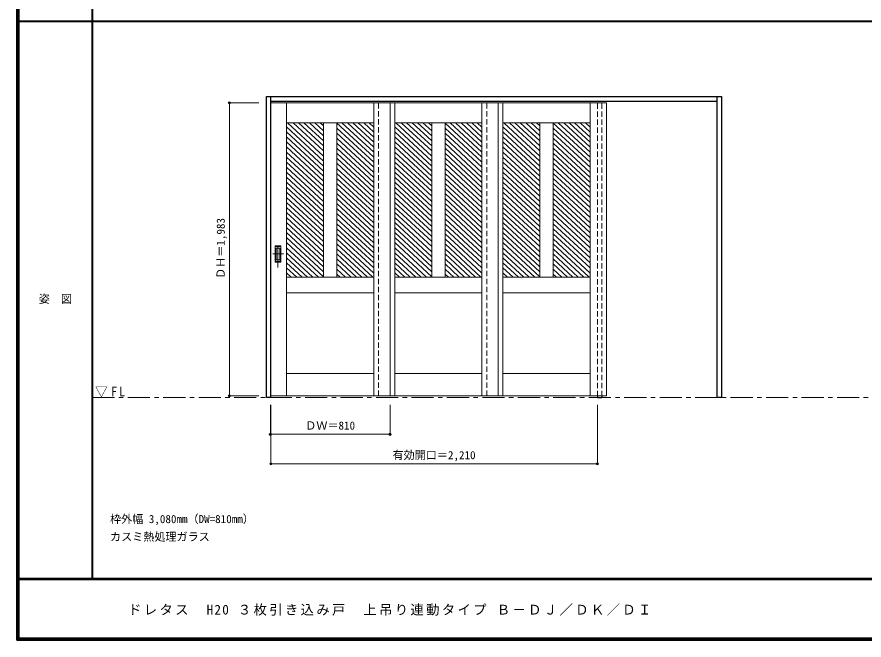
# Model space of a CAD drawing. Units: millimetres, scale not verified. Extents: x -6000 to 5700, y -4307 to 4260.
# Drawn here: x -6000 to -267, y -4205 to 12 of the extents above; entities that cross this region are included whole.
import ezdxf
from ezdxf.enums import TextEntityAlignment as Align

# ---------------------------------------------------------------- set-up
doc = ezdxf.new("R2010")
doc.units = ezdxf.units.MM
doc.header["$LTSCALE"] = 30
doc.header["$PDMODE"] = 32
doc.header["$PDSIZE"] = 15
doc.linetypes.add('CHAIN1', pattern=[8, 5, -1, 1, -1])
doc.linetypes.add('DASHED1', pattern=[1.8, 1.2, -0.6])
for name, color, linetype, lineweight in [('0-1_通り芯', 7, 'CHAIN1', 18), ('0-2_扉', 7, 'Continuous', 18), ('0-4_枠', 3, 'Continuous', 25), ('0-6_引手', 7, 'Continuous', 18), ('0-B_寸法', 7, 'Continuous', 9), ('0-C_ハッチ', 4, 'Continuous', 9), ('F-1_枠', 6, 'Continuous', 40)]:
    doc.layers.add(name, color=color, linetype=linetype, lineweight=lineweight)
doc.layers.add('0-A_文字', color=7, linetype='Continuous')
doc.layers.add('F-A_文字', color=7, linetype='Continuous')
doc.styles.add('ＭＳ ゴシック', font='')
doc.styles.get('ＭＳ ゴシック').set_extended_font_data('MS Gothic')

msp = doc.modelspace()

# ---------------------------------------------------------------- linework, layer by layer
at = {"layer": '0-1_通り芯'}
msp.add_line((-5490, -2562.5), (100, -2562.5), dxfattribs=at)
at = {"layer": '0-2_扉', "color": 4, "linetype": 'DASHED1', "lineweight": 9}
for p, q in [((-4285, -2552), (-4285, -569)), ((-4285, -569), (-4282, -569)), ((-3553, -2552), (-3553, -569)), ((-2821, -2552), (-2821, -569)), ((-2089, -569), (-2086, -569)), ((-4285, -2552), (-4282, -2552))]:
    msp.add_line(p, q, dxfattribs=at)
at = {"layer": '0-2_扉'}
for p, q in [((-3475, -569), (-4282, -569)), ((-4175, -569), (-4175, -2552)), ((-3585, -569), (-3585, -2552)), ((-2743, -569), (-3550, -569)), ((-3475, -569), (-3475, -2552)), ((-3443, -569), (-3443, -2552)), ((-2853, -569), (-2853, -2552)), ((-2011, -569), (-2818, -569)), ((-2743, -569), (-2743, -2552)), ((-2711, -569), (-2711, -2552)), ((-2121, -569), (-2121, -2552)), ((-2011, -569), (-2011, -2552)), ((-3585, -704), (-4175, -704)), ((-3925, -704), (-3925, -1749)), ((-3835, -704), (-3835, -1749)), ((-2853, -704), (-3443, -704)), ((-3193, -704), (-3193, -1749)), ((-3103, -704), (-3103, -1749)), ((-2121, -704), (-2711, -704)), ((-2461, -704), (-2461, -1749)), ((-2371, -704), (-2371, -1749)), ((-4175, -1749), (-3585, -1749)), ((-3443, -1749), (-2853, -1749)), ((-2711, -1749), (-2121, -1749)), ((-3585, -1854), (-4175, -1854)), ((-2853, -1854), (-3443, -1854)), ((-2121, -1854), (-2711, -1854)), ((-3585, -2402), (-4175, -2402)), ((-2853, -2402), (-3443, -2402)), ((-2121, -2402), (-2711, -2402)), ((-3475, -2552), (-4282, -2552)), ((-2743, -2552), (-3550, -2552)), ((-2011, -2552), (-2818, -2552))]:
    msp.add_line(p, q, dxfattribs=at)
at = {"layer": '0-4_枠'}
for p, q in [((-4282, -2562.5), (-4282, -527.5)), ((-4282, -557.5), (-1262, -557.5)), ((-1262, -2562.5), (-1262, -527.5)), ((-2072, -2552), (-2072, -2562.5)), ((-2072, -2562.5), (-2042, -2562.5)), ((-2042, -2552), (-2042, -2562.5)), ((-1232, -2562.5), (-1262, -2562.5))]:
    msp.add_line(p, q, dxfattribs=at)
at = {"layer": '0-4_枠', "color": 4, "linetype": 'DASHED1', "lineweight": 9}
for p, q in [((-3553, -2552), (-3553, -569)), ((-2821, -2552), (-2821, -569)), ((-2072, -2554.5), (-2072, -557.5)), ((-2042, -2554.5), (-2042, -557.5))]:
    msp.add_line(p, q, dxfattribs=at)
at = {"layer": '0-4_枠'}
for points in [[(-4282, -2562.5), (-4312, -2562.5), (-4312, -527.5)], [(-4312, -527.5), (-1232, -527.5), (-1232, -2562.5)]]:
    msp.add_lwpolyline(points, dxfattribs=at)
at = {"layer": '0-6_引手'}
for p, q in [((-4253, -1537.1), (-4215, -1537.1)), ((-4253, -1647.1), (-4253, -1537.1)), ((-4215, -1647.1), (-4215, -1537.1)), ((-4246.5, -1553.1), (-4221.5, -1553.1)), ((-4246.5, -1631.1), (-4246.5, -1553.1)), ((-4221.5, -1631.1), (-4221.5, -1553.1)), ((-4253, -1647.1), (-4215, -1647.1)), ((-4246.5, -1631.1), (-4221.5, -1631.1))]:
    msp.add_line(p, q, dxfattribs=at)
at = {"layer": '0-6_引手', "linetype": 'CHAIN1'}
for p, q in [((-4234, -1684.33), (-4234, -1513.48)), ((-4195.93, -1592.1), (-4268.44, -1592.1))]:
    msp.add_line(p, q, dxfattribs=at)
at = {"layer": '0-6_引手', "linetype": 'DASHED1'}
for p, q in [((-4218, -1643.1), (-4218, -1541.1)), ((-4250, -1643.1), (-4218, -1643.1))]:
    msp.add_line(p, q, dxfattribs=at)
msp.add_lwpolyline([(-4250, -1643.1), (-4250, -1541.1), (-4218, -1541.1)], dxfattribs=at)
at = {"layer": '0-B_寸法', "color": 4}
for p, q in [((-4562, -569), (-4562, -2552)), ((-4562, -569), (-4362, -569)), ((-4562, -2552), (-4362, -2552)), ((-4285, -2812.5), (-4285, -2612.5)), ((-4282, -3012.5), (-4282, -2612.5)), ((-3475, -2812.5), (-3475, -2612.5)), ((-2072, -3012.5), (-2072, -2612.5)), ((-4285, -2812.5), (-3475, -2812.5)), ((-4282, -3012.5), (-2072, -3012.5))]:
    msp.add_line(p, q, dxfattribs=at)
at = {"layer": '0-B_寸法'}
for p in [(-4562, -569), (-4562, -2552), (-4285, -2812.5), (-3475, -2812.5), (-4282, -3012.5), (-2072, -3012.5)]:
    msp.add_point(p, dxfattribs=at)
at = {"layer": '0-C_ハッチ'}
for p, q in [((-4175, -731.87), (-3925, -963.35)), ((-4168.3, -704), (-3925, -929.28)), ((-4131.5, -704), (-3925, -895.21)), ((-4094.71, -704), (-3925, -861.13)), ((-4057.91, -704), (-3925, -827.06)), ((-4021.11, -704), (-3925, -792.99)), ((-3984.32, -704), (-3925, -758.92)), ((-3947.52, -704), (-3925, -724.85)), ((-3837.13, -704), (-3585, -937.45)), ((-3835, -740.04), (-3585, -971.52)), ((-3800.33, -704), (-3585, -903.38)), ((-3763.53, -704), (-3585, -869.31)), ((-3726.74, -704), (-3585, -835.24)), ((-3689.94, -704), (-3585, -801.17)), ((-3653.14, -704), (-3585, -767.1)), ((-3616.35, -704), (-3585, -733.03)), ((-3443, -731.87), (-3193, -963.35)), ((-3436.3, -704), (-3193, -929.28)), ((-3399.5, -704), (-3193, -895.21)), ((-3362.71, -704), (-3193, -861.13)), ((-3325.91, -704), (-3193, -827.06)), ((-3289.11, -704), (-3193, -792.99)), ((-3252.32, -704), (-3193, -758.92)), ((-3215.52, -704), (-3193, -724.85)), ((-3105.13, -704), (-2853, -937.45)), ((-3103, -740.04), (-2853, -971.52)), ((-3068.33, -704), (-2853, -903.38)), ((-3031.53, -704), (-2853, -869.31)), ((-2994.74, -704), (-2853, -835.24)), ((-2957.94, -704), (-2853, -801.17)), ((-2921.14, -704), (-2853, -767.1)), ((-2884.35, -704), (-2853, -733.03)), ((-2711, -731.87), (-2461, -963.35)), ((-2704.3, -704), (-2461, -929.28)), ((-2667.5, -704), (-2461, -895.21)), ((-2630.71, -704), (-2461, -861.13)), ((-2593.91, -704), (-2461, -827.06)), ((-2557.11, -704), (-2461, -792.99)), ((-2520.32, -704), (-2461, -758.92)), ((-2483.52, -704), (-2461, -724.85)), ((-2373.13, -704), (-2121, -937.45)), ((-2371, -740.04), (-2121, -971.52)), ((-2336.33, -704), (-2121, -903.38)), ((-2299.53, -704), (-2121, -869.31)), ((-2262.74, -704), (-2121, -835.24)), ((-2225.94, -704), (-2121, -801.17)), ((-2189.14, -704), (-2121, -767.1)), ((-2152.35, -704), (-2121, -733.03)), ((-4175, -765.94), (-3925, -997.42)), ((-4175, -800.01), (-3925, -1031.49)), ((-3835, -774.11), (-3585, -1005.59)), ((-3443, -765.94), (-3193, -997.42)), ((-3443, -800.01), (-3193, -1031.49)), ((-3103, -774.11), (-2853, -1005.59)), ((-2711, -765.94), (-2461, -997.42)), ((-2711, -800.01), (-2461, -1031.49)), ((-2371, -774.11), (-2121, -1005.59)), ((-4175, -834.08), (-3925, -1065.56)), ((-3835, -808.18), (-3585, -1039.66)), ((-3835, -842.25), (-3585, -1073.74)), ((-3443, -834.08), (-3193, -1065.56)), ((-3103, -808.18), (-2853, -1039.66)), ((-3103, -842.25), (-2853, -1073.74)), ((-2711, -834.08), (-2461, -1065.56)), ((-2371, -808.18), (-2121, -1039.66)), ((-2371, -842.25), (-2121, -1073.74)), ((-4175, -868.15), (-3925, -1099.63)), ((-4175, -902.22), (-3925, -1133.7)), ((-3835, -876.33), (-3585, -1107.81)), ((-3835, -910.4), (-3585, -1141.88)), ((-3443, -868.15), (-3193, -1099.63)), ((-3443, -902.22), (-3193, -1133.7)), ((-3103, -876.33), (-2853, -1107.81)), ((-3103, -910.4), (-2853, -1141.88)), ((-2711, -868.15), (-2461, -1099.63)), ((-2711, -902.22), (-2461, -1133.7)), ((-2371, -876.33), (-2121, -1107.81)), ((-2371, -910.4), (-2121, -1141.88)), ((-4175, -936.29), (-3925, -1167.77)), ((-4175, -970.36), (-3925, -1201.84)), ((-3835, -944.47), (-3585, -1175.95)), ((-3443, -936.29), (-3193, -1167.77)), ((-3443, -970.36), (-3193, -1201.84)), ((-3103, -944.47), (-2853, -1175.95)), ((-2711, -936.29), (-2461, -1167.77)), ((-2711, -970.36), (-2461, -1201.84)), ((-2371, -944.47), (-2121, -1175.95)), ((-4175, -1004.43), (-3925, -1235.92)), ((-3835, -978.54), (-3585, -1210.02)), ((-3835, -1012.61), (-3585, -1244.09)), ((-3443, -1004.43), (-3193, -1235.92)), ((-3103, -978.54), (-2853, -1210.02)), ((-3103, -1012.61), (-2853, -1244.09)), ((-2711, -1004.43), (-2461, -1235.92)), ((-2371, -978.54), (-2121, -1210.02)), ((-2371, -1012.61), (-2121, -1244.09)), ((-4175, -1038.51), (-3925, -1269.99)), ((-4175, -1072.58), (-3925, -1304.06)), ((-3835, -1046.68), (-3585, -1278.16)), ((-3835, -1080.75), (-3585, -1312.23)), ((-3443, -1038.51), (-3193, -1269.99)), ((-3443, -1072.58), (-3193, -1304.06)), ((-3103, -1046.68), (-2853, -1278.16)), ((-3103, -1080.75), (-2853, -1312.23)), ((-2711, -1038.51), (-2461, -1269.99)), ((-2711, -1072.58), (-2461, -1304.06)), ((-2371, -1046.68), (-2121, -1278.16)), ((-2371, -1080.75), (-2121, -1312.23)), ((-4175, -1106.65), (-3925, -1338.13)), ((-4175, -1140.72), (-3925, -1372.2)), ((-3835, -1114.82), (-3585, -1346.3)), ((-3443, -1106.65), (-3193, -1338.13)), ((-3443, -1140.72), (-3193, -1372.2)), ((-3103, -1114.82), (-2853, -1346.3)), ((-2711, -1106.65), (-2461, -1338.13)), ((-2711, -1140.72), (-2461, -1372.2)), ((-2371, -1114.82), (-2121, -1346.3)), ((-4175, -1174.79), (-3925, -1406.27)), ((-3835, -1148.89), (-3585, -1380.38)), ((-3835, -1182.96), (-3585, -1414.45)), ((-3443, -1174.79), (-3193, -1406.27)), ((-3103, -1148.89), (-2853, -1380.38)), ((-3103, -1182.96), (-2853, -1414.45)), ((-2711, -1174.79), (-2461, -1406.27)), ((-2371, -1148.89), (-2121, -1380.38)), ((-2371, -1182.96), (-2121, -1414.45)), ((-4175, -1208.86), (-3925, -1440.34)), ((-4175, -1242.93), (-3925, -1474.41)), ((-3835, -1217.04), (-3585, -1448.52)), ((-3835, -1251.11), (-3585, -1482.59)), ((-3443, -1208.86), (-3193, -1440.34)), ((-3443, -1242.93), (-3193, -1474.41)), ((-3103, -1217.04), (-2853, -1448.52)), ((-3103, -1251.11), (-2853, -1482.59)), ((-2711, -1208.86), (-2461, -1440.34)), ((-2711, -1242.93), (-2461, -1474.41)), ((-2371, -1217.04), (-2121, -1448.52)), ((-2371, -1251.11), (-2121, -1482.59)), ((-4175, -1277), (-3925, -1508.48)), ((-4175, -1311.07), (-3925, -1542.56)), ((-3835, -1285.18), (-3585, -1516.66)), ((-3443, -1277), (-3193, -1508.48)), ((-3443, -1311.07), (-3193, -1542.56)), ((-3103, -1285.18), (-2853, -1516.66)), ((-2711, -1277), (-2461, -1508.48)), ((-2711, -1311.07), (-2461, -1542.56)), ((-2371, -1285.18), (-2121, -1516.66)), ((-4175, -1345.14), (-3925, -1576.63)), ((-3835, -1319.25), (-3585, -1550.73)), ((-3835, -1353.32), (-3585, -1584.8)), ((-3443, -1345.14), (-3193, -1576.63)), ((-3103, -1319.25), (-2853, -1550.73)), ((-3103, -1353.32), (-2853, -1584.8)), ((-2711, -1345.14), (-2461, -1576.63)), ((-2371, -1319.25), (-2121, -1550.73)), ((-2371, -1353.32), (-2121, -1584.8)), ((-4175, -1379.22), (-3925, -1610.7)), ((-4175, -1413.29), (-3925, -1644.77)), ((-3835, -1387.39), (-3585, -1618.87)), ((-3835, -1421.46), (-3585, -1652.94)), ((-3443, -1379.22), (-3193, -1610.7)), ((-3443, -1413.29), (-3193, -1644.77)), ((-3103, -1387.39), (-2853, -1618.87)), ((-3103, -1421.46), (-2853, -1652.94)), ((-2711, -1379.22), (-2461, -1610.7)), ((-2711, -1413.29), (-2461, -1644.77)), ((-2371, -1387.39), (-2121, -1618.87)), ((-2371, -1421.46), (-2121, -1652.94)), ((-4175, -1447.36), (-3925, -1678.84)), ((-4175, -1481.43), (-3925, -1712.91)), ((-3835, -1455.53), (-3585, -1687.01)), ((-3835, -1489.6), (-3585, -1721.09)), ((-3443, -1447.36), (-3193, -1678.84)), ((-3443, -1481.43), (-3193, -1712.91)), ((-3103, -1455.53), (-2853, -1687.01)), ((-3103, -1489.6), (-2853, -1721.09)), ((-2711, -1447.36), (-2461, -1678.84)), ((-2711, -1481.43), (-2461, -1712.91)), ((-2371, -1455.53), (-2121, -1687.01)), ((-2371, -1489.6), (-2121, -1721.09)), ((-4175, -1515.5), (-3925, -1746.98)), ((-3835, -1523.68), (-3591.65, -1749)), ((-3443, -1515.5), (-3193, -1746.98)), ((-3103, -1523.68), (-2859.65, -1749)), ((-2711, -1515.5), (-2461, -1746.98)), ((-2371, -1523.68), (-2127.65, -1749)), ((-4175, -1549.57), (-3959.62, -1749)), ((-4175, -1583.64), (-3996.41, -1749)), ((-3835, -1557.75), (-3628.45, -1749)), ((-3835, -1591.82), (-3665.24, -1749)), ((-3443, -1549.57), (-3227.62, -1749)), ((-3443, -1583.64), (-3264.41, -1749)), ((-3103, -1557.75), (-2896.45, -1749)), ((-3103, -1591.82), (-2933.24, -1749)), ((-2711, -1549.57), (-2495.62, -1749)), ((-2711, -1583.64), (-2532.41, -1749)), ((-2371, -1557.75), (-2164.45, -1749)), ((-2371, -1591.82), (-2201.24, -1749)), ((-4175, -1617.71), (-4033.21, -1749)), ((-4175, -1651.78), (-4070.01, -1749)), ((-3835, -1625.89), (-3702.04, -1749)), ((-3835, -1659.96), (-3738.84, -1749)), ((-3443, -1617.71), (-3301.21, -1749)), ((-3443, -1651.78), (-3338.01, -1749)), ((-3103, -1625.89), (-2970.04, -1749)), ((-3103, -1659.96), (-3006.84, -1749)), ((-2711, -1617.71), (-2569.21, -1749)), ((-2711, -1651.78), (-2606.01, -1749)), ((-2371, -1625.89), (-2238.04, -1749)), ((-2371, -1659.96), (-2274.84, -1749)), ((-4175, -1685.86), (-4106.8, -1749)), ((-3835, -1694.03), (-3775.63, -1749)), ((-3443, -1685.86), (-3374.8, -1749)), ((-3103, -1694.03), (-3043.63, -1749)), ((-2711, -1685.86), (-2642.8, -1749)), ((-2371, -1694.03), (-2311.63, -1749)), ((-4175, -1719.93), (-4143.6, -1749)), ((-3835, -1728.1), (-3812.43, -1749)), ((-3443, -1719.93), (-3411.6, -1749)), ((-3103, -1728.1), (-3080.43, -1749)), ((-2711, -1719.93), (-2679.6, -1749)), ((-2371, -1728.1), (-2348.43, -1749))]:
    msp.add_line(p, q, dxfattribs=at)
at = {"layer": 'F-1_枠'}
for p, q in [((-6000, 4175), (-6000, -4205)), ((-5995, 4175), (-5995, -4205)), ((-5990, 4175), (-5990, -4205)), ((-5490, 4175), (-5490, -3790)), ((-6000, -15.5), (5700, -15.5)), ((5700, -3790), (-6000, -3790)), ((5700, -3795), (-6000, -3795)), ((5700, -4195), (-6000, -4195)), ((5700, -4200), (-6000, -4200)), ((5700, -4205), (-6000, -4205))]:
    msp.add_line(p, q, dxfattribs=at)

# ---------------------------------------------------------------- texts
at = {"layer": '0-A_文字', "style": 'ＭＳ ゴシック'}
for s, p in [('枠外幅 3,080mm（DW=810mm）', (-5370, -3430)), ('カスミ熱処理ガラス', (-5370, -3550))]:
    msp.add_text(s, height=54.99, dxfattribs=at).set_placement(p, align=Align.BOTTOM_LEFT)
at = {"layer": '0-A_文字', "insert": (-5471.25, -2562.5), "char_height": 65.98, "attachment_point": 7, "style": 'ＭＳ ゴシック'}
msp.add_mtext('\\T1.26;\\W0.95;▽FL', dxfattribs=at)
at = {"layer": '0-B_寸法', "style": 'ＭＳ ゴシック'}
msp.add_text('ＤＨ＝1,983', height=54.99, rotation=90, dxfattribs=at).set_placement((-4577, -1760.75), align=Align.BOTTOM_LEFT)
for s, p in [('ＤＷ＝810', (-4048.75, -2797.5)), ('有効開口＝2,210', (-3458.25, -2997.5))]:
    msp.add_text(s, height=54.99, dxfattribs=at).set_placement(p, align=Align.BOTTOM_LEFT)
at = {"layer": 'F-A_文字', "style": 'ＭＳ ゴシック'}
msp.add_text('姿\u3000図', height=54.99, dxfattribs=at).set_placement((-5852.5, -1940.25), align=Align.BOTTOM_LEFT)
at = {"layer": 'F-A_文字', "insert": (-5247.55, -4040), "char_height": 65.98, "attachment_point": 7, "style": 'ＭＳ ゴシック'}
msp.add_mtext('\\T1.18;ドレタス\u3000H20\\~３枚引き込み戸\u3000上吊り連動タイプ\\~Ｂ－ＤＪ／ＤＫ／ＤＩ', dxfattribs=at)

doc.saveas('drawing.dxf')
